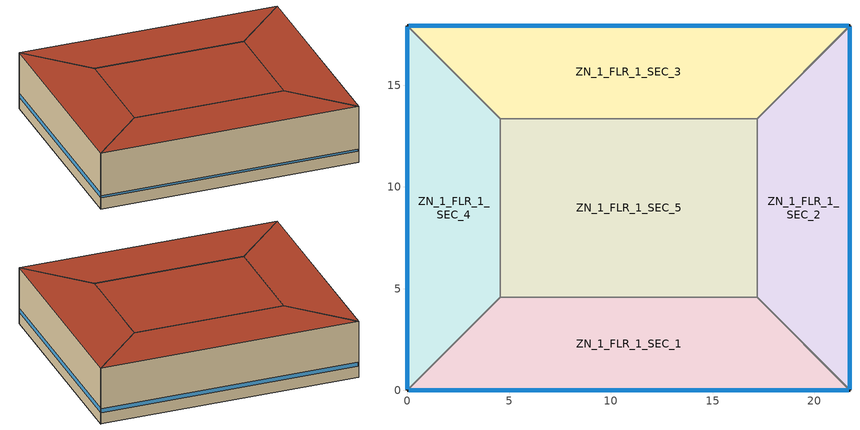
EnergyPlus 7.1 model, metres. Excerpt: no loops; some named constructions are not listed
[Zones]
ZN_1_FLR_1_SEC_1
 floor ground (ASHRAE 90.1-2004_Sec 5.5-3ab_Unheated_Ext-slab): 4.57,4.57 17.19,4.57 21.76,0 0,0 z0
 wall outside (ASHRAE 90.1-2004_Sec 5.5-3ab_Steel-Framed_Ext-wall): 0,0 21.76,0 z0:5.01
 wall to ZN_1_FLR_1_SEC_2 (ASHRAE 90.1-2004_Sec 5.5-3ab_Interior Wall_Int-Wall): 21.76,0 17.19,4.57 z0:5.01
 wall to ZN_1_FLR_1_SEC_5 (ASHRAE 90.1-2004_Sec 5.5-3ab_Interior Wall_Int-Wall): 17.19,4.57 4.57,4.57 z0:5.01
 wall to ZN_1_FLR_1_SEC_4 (ASHRAE 90.1-2004_Sec 5.5-3ab_Interior Wall_Int-Wall): 4.57,4.57 0,0 z0:5.01
 window (ASHRAE 90.1-2004_Sec 5.5-3ab_0_0.1_fixed_north_window): 0.05,0 21.71,0 z1:1.18
 roof outside (ASHRAE 90.1-2004_Sec 5.5-3ab_IEAD_Roof): 0,0 21.76,0 17.19,4.57 4.57,4.57 z5.01
ZN_1_FLR_1_SEC_2
 floor ground (ASHRAE 90.1-2004_Sec 5.5-3ab_Unheated_Ext-slab): 17.19,4.57 17.19,13.37 21.76,17.93 21.76,0 z0
 wall outside (ASHRAE 90.1-2004_Sec 5.5-3ab_Steel-Framed_Ext-wall): 21.76,0 21.76,17.93 z0:5.01
 wall to ZN_1_FLR_1_SEC_3 (ASHRAE 90.1-2004_Sec 5.5-3ab_Interior Wall_Int-Wall): 21.76,17.93 17.19,13.37 z0:5.01
 wall to ZN_1_FLR_1_SEC_5 (ASHRAE 90.1-2004_Sec 5.5-3ab_Interior Wall_Int-Wall): 17.19,13.37 17.19,4.57 z0:5.01
 window (ASHRAE 90.1-2004_Sec 5.5-3ab_0_0.1_fixed_west_window): 21.76,0.05 21.76,17.89 z1:1.36
 roof outside (ASHRAE 90.1-2004_Sec 5.5-3ab_IEAD_Roof): 21.76,0 21.76,17.93 17.19,13.37 17.19,4.57 z5.01
ZN_1_FLR_1_SEC_3
 floor ground (ASHRAE 90.1-2004_Sec 5.5-3ab_Unheated_Ext-slab): 0,17.93 21.76,17.93 17.19,13.36 4.57,13.36 z0
 wall outside (ASHRAE 90.1-2004_Sec 5.5-3ab_Steel-Framed_Ext-wall): 21.76,17.93 0,17.93 z0:5.01
 wall to ZN_1_FLR_1_SEC_5 (ASHRAE 90.1-2004_Sec 5.5-3ab_Interior Wall_Int-Wall): 4.57,13.36 17.19,13.36 z0:5.01
 wall to ZN_1_FLR_1_SEC_4 (ASHRAE 90.1-2004_Sec 5.5-3ab_Interior Wall_Int-Wall): 0,17.93 4.57,13.36 z0:5.01
 window (ASHRAE 90.1-2004_Sec 5.5-3ab_0_0.1_fixed_south_window): 21.71,17.93 0.05,17.93 z1:1.36
 roof outside (ASHRAE 90.1-2004_Sec 5.5-3ab_IEAD_Roof): 4.57,13.36 17.19,13.36 21.76,17.93 0,17.93 z5.01
ZN_1_FLR_1_SEC_4
 floor ground (ASHRAE 90.1-2004_Sec 5.5-3ab_Unheated_Ext-slab): 0,17.93 4.57,13.37 4.57,4.57 0,0 z0
 wall outside (ASHRAE 90.1-2004_Sec 5.5-3ab_Steel-Framed_Ext-wall): 0,17.93 0,0 z0:5.01
 wall to ZN_1_FLR_1_SEC_5 (ASHRAE 90.1-2004_Sec 5.5-3ab_Interior Wall_Int-Wall): 4.57,4.57 4.57,13.37 z0:5.01
 window (ASHRAE 90.1-2004_Sec 5.5-3ab_0_0.1_fixed_east_window): 0,17.89 0,0.05 z1:1.36
 roof outside (ASHRAE 90.1-2004_Sec 5.5-3ab_IEAD_Roof): 0,0 4.57,4.57 4.57,13.37 0,17.93 z5.01
ZN_1_FLR_1_SEC_5
 floor ground (ASHRAE 90.1-2004_Sec 5.5-3ab_Unheated_Ext-slab): 4.57,13.37 17.19,13.37 17.19,4.57 4.57,4.57 z0
 roof outside (ASHRAE 90.1-2004_Sec 5.5-3ab_IEAD_Roof): 4.57,4.57 17.19,4.57 17.19,13.37 4.57,13.37 z5.01
[Schedule:Compact]
HTGSETP_SCH: Through: 12/31, For: SummerDesignDay, Until: 24:00, 13, For: WinterDesignDay, Until: 24:00, 21, For: Weekdays, Until: 10:00, 13, Until: 19:00, 21, Until: 24:00, 13, For: WeekEnds Holidays AllOtherDays, Until: 24:00, 13
CLGSETP_SCH: Through: 12/31, For: SummerDesignDay, Until: 24:00, 24, For: WinterDesignDay, Until: 24:00, 33, For: WeekEnds, Until: 24:00, 33, For: Weekdays Holidays AllOtherDays, Until: 10:00, 33, Until: 19:00, 24, Until: 24:00, 33
[Curve:DoubleExponentialDecay]
Doubleexponential: Coefficient1 C1=1380; Coefficient2 C2=6834; Coefficient3 C3=-8.75; Coefficient3 C4=6747; Coefficient3 C5=-6.22; Minimum Value of x=0; Maximum Value of x=1; Input Unit Type for x=Dimensionless; Output Unit Type=Dimensionless
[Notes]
ShopWithPVandBattery.idf
Basic file description:  1 story building divided into 4 exterior and one interior conditioned zones and return plenum.
Highlights:              low energy building with photovoltaic roof and electrical storage
Demonstrate the used of battery model for electrical storage
Demonstrates different inverters on different arrays.
Fairly comprehensive model with full HVAC, service water heating, etc.
Simulation Location/Run: OKLAHOMA_CITY_OK_USA TMY2-13967, 2 design days, 1 run period
Location:                Oklahoma City, OK
Design Days:             OKLAHOMA_CITY_OK_USA Heating 99.6% Conditions
OKLAHOMA_CITY_OK_USA Cooling .4% Conditions WB=>MDB
Run Period (Weather File):
Run Control:             Zone and System sizing with weather file run control (no design days run)
Building:  small service repair shop.  open Mon-Fri, 45 hours a week,
model developed from 2003CBECS PUBID8=2994
Envelope and equipment set to nominally meet ASHRAE Standard 90.1-2004
Floor Area:        390.19 m2 (4200 ft2)
Number of Stories: 1
Zone Description Details:
Internal gains description:     lighting is 15 watts/m2, service equip is 8.3 watts/m2. There are 3 occupants.
The infiltration is about 0.5 air changes per hour.
Detached Shading:               None
Daylight:                       None
Natural Ventilation:            None
Compact Schedules:              Yes
HVAC:                           Single zone, constant volume air systems.
5 seperate "packages"
outside air system includes ideal PVT air preconditioners
Zonal Equipment:                Direct Air/Single Duct Uncontrolled.
Central Air Handling Equipment: no ( but uses central-air-style air handlers for PSZ)
System Equipment Autosize:      Yes
Pumps:                          Pump:VariableSpeed
Standard Reports:               All Summary
Timestep or Hourly Variables:   Timestep
Time bins Report:               None
HTML Report:                    Yes
Environmental Emissions:        Yes
Utility Tariffs:                Yes, circa 2004, Reliant , TX
US National Holidays
